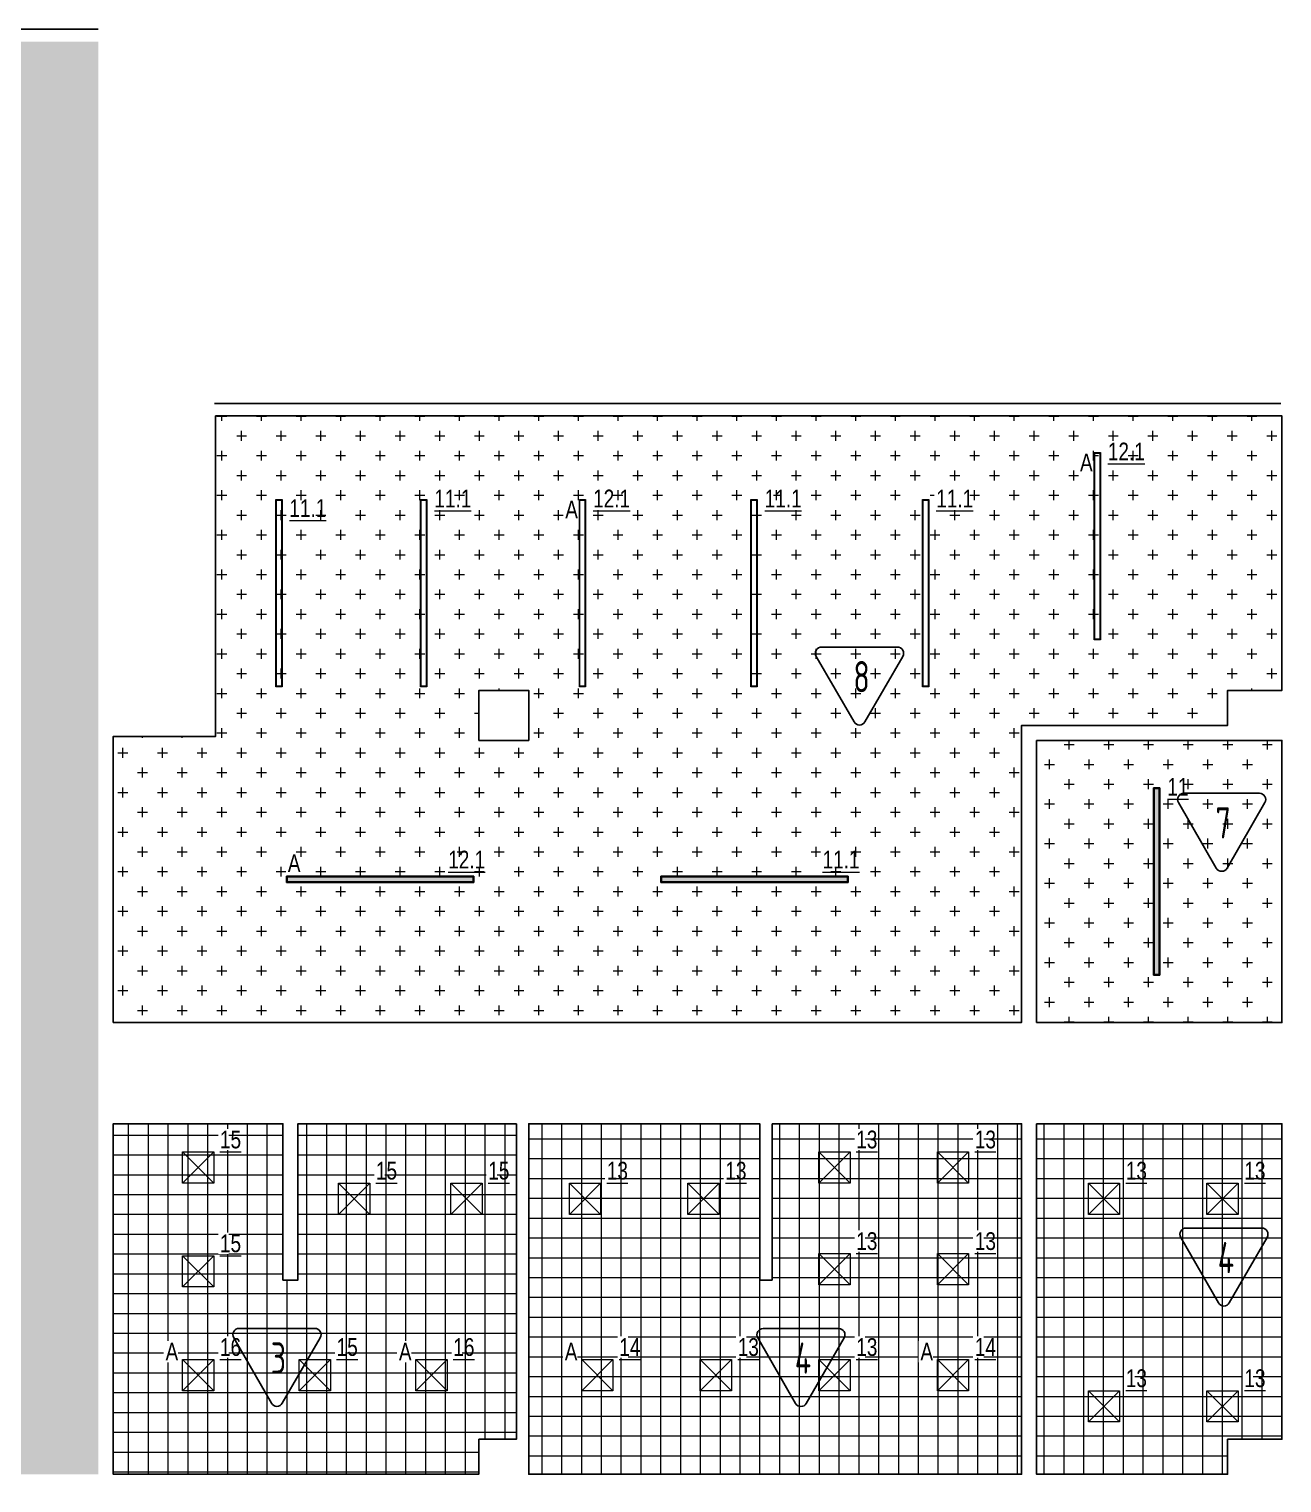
# Model space of a CAD drawing. Header units: millimetres. Extents: x -510890 to 418982, y -118257 to 141350.
# Drawn here: x 71838 to 81877, y 118451 to 130101 of the extents above; entities that cross this region are included whole.
import ezdxf

# ---------------------------------------------------------------- set-up
doc = ezdxf.new("R2010")
doc.units = ezdxf.units.MM
for name, color, linetype, lineweight in [('_ЭОМ_ОБЩ_Освещение_текст тип светильника', 172, 'Continuous', 50), ('_ЭОМ_светильник А', 1, 'Continuous', 35), ('_ЭОМ_светильник Р', 4, 'Continuous', 35), ('АР_Потолки_Штриховка', 252, 'Continuous', 0)]:
    doc.layers.add(name, color=color, linetype=linetype, lineweight=lineweight)
doc.layers.add('X-ref Light', color=250, linetype='Continuous')
for name, color, linetype, lineweight, true_color in [('АР_Потолок_Грильято_белый_50х50', 7, 'Continuous', 5, 0x8e00bd), ('АР_Потолок_Грильято_черный_50х50', 7, 'Continuous', 5, 0xfa3e00), ('АР_Потолок_Покраска', 7, 'Continuous', 5, 0x007399)]:
    doc.layers.add(name, color=color, linetype=linetype, lineweight=lineweight, true_color=true_color)
doc.layers.get('X-ref Light').off()
doc.styles.add('ISOCPEUR', font='isocpeur.ttf', dxfattribs={"height": 800})
doc.styles.add('ГОСТ', font='cad.shx', dxfattribs={"width": 0.8})

# ---------------------------------------------------------------- blocks, each defined once
blk = doc.blocks.new('RVE-PLS5070-1500-P')
at = {"color": 0, "linetype": 'ByBlock', "lineweight": -2, "ltscale": 40}
for points in [[(750, -25), (-750, -25), (-750, 25), (750, 25)], [(745, -20), (-745, -20), (-745, 20), (745, 20)]]:
    blk.add_lwpolyline(points, close=True, dxfattribs=at)
blk = doc.blocks.new('40 НА 40 ГРИЛЬЯТО ДЛЯ 50')
at = {"color": 0, "linetype": 'ByBlock', "lineweight": -2, "ltscale": 100}
for points in [[(125, -125), (-125, -125), (-125, 125), (125, 125), (125, -125)], [(125, 125), (-125, -125)], [(-125, 125), (125, -125)]]:
    blk.add_lwpolyline(points, dxfattribs=at)
blk = doc.blocks.new('A$C3d4fb99f')
at = {"layer": 'АР_Потолки_Штриховка', "color": 18, "lineweight": 18, "ltscale": 100, "true_color": 0x000000}
for points in [[(17968, 38311), (17968, 39811), (17918, 39811), (17918, 38311)], [(17963, 38316), (17963, 39806), (17923, 39806), (17923, 38316)], [(12470, 39102), (10970, 39102), (10970, 39052), (12470, 39052)], [(12465, 39097), (10975, 39097), (10975, 39057), (12465, 39057)], [(15470, 39102), (13970, 39102), (13970, 39052), (15470, 39052)], [(15465, 39097), (13975, 39097), (13975, 39057), (15465, 39057)]]:
    blk.add_lwpolyline(points, close=True, dxfattribs=at)
at = {"layer": '_ЭОМ_светильник А', "color": 18, "lineweight": 18, "ltscale": 100, "true_color": 0x000000, "rotation": 89.99999999999997}
for p in [(17466, 41748), (13341, 41371)]:
    blk.add_blockref('RVE-PLS5070-1500-P', p, dxfattribs=at)
at = {"layer": '_ЭОМ_светильник А', "color": 18, "lineweight": 18, "ltscale": 100, "true_color": 0x000000}
for p in [(10261, 35105), (12131, 35105), (13460, 35105), (16310, 35105)]:
    blk.add_blockref('40 НА 40 ГРИЛЬЯТО ДЛЯ 50', p, dxfattribs=at)
at = {"layer": '_ЭОМ_светильник Р', "color": 18, "lineweight": 18, "ltscale": 100, "true_color": 0x000000}
for p, rotation in [((10909, 41371), 270), ((12069, 41371), 89.99999999999997), ((14716, 41371), 89.99999999999997), ((16091, 41371), 89.99999999999997), ((17943, 39061), 89.99999999999997)]:
    blk.add_blockref('RVE-PLS5070-1500-P', p, dxfattribs=dict(at, rotation=rotation))
for p in [(10261, 36768), (15360, 36768), (16310, 36768), (11511, 36518), (12411, 36518), (13361, 36518), (14311, 36518), (17520, 36518), (18470, 36518), (10261, 35936), (15360, 35954), (16310, 35954), (11196, 35105), (14410, 35105), (15360, 35105), (17520, 34855), (18470, 34855)]:
    blk.add_blockref('40 НА 40 ГРИЛЬЯТО ДЛЯ 50', p, dxfattribs=at)
at = {"layer": '_ЭОМ_ОБЩ_Освещение_текст тип светильника', "color": 18, "lineweight": 18, "ltscale": 40, "true_color": 0x000000, "char_height": 142.2, "width": 55.87, "attachment_point": 1, "style": 'ГОСТ', "bg_fill": 3, "box_fill_scale": 1.1, "bg_fill_color": 256, "bg_fill_transparency": 0}
for s, insert in [('{\\L12.1}', (17551, 42577)), ('{\\L11.1}', (12154, 42200)), ('{\\L12.1}', (13426, 42200)), ('{\\L11.1}', (14801, 42200)), ('{\\L11.1}', (16176, 42200)), ('{\\L11.1}', (10992, 42123, 0)), ('{\\L11}', (18028, 39890)), ('{\\L12.1}', (12265, 39307)), ('{\\L11.1}', (15265, 39307)), ('{\\L15}', (10436, 37064)), ('{\\L13}', (15535, 37064)), ('{\\L13}', (16485, 37064)), ('{\\L15}', (11686, 36814)), ('{\\L15}', (12586, 36814)), ('{\\L13}', (13536, 36814)), ('{\\L13}', (14486, 36814)), ('{\\L13}', (17695, 36814)), ('{\\L13}', (18645, 36814)), ('{\\L15}', (10436, 36232)), ('{\\L13}', (15535, 36250)), ('{\\L13}', (16485, 36250)), ('{\\L16}', (10436, 35401)), ('{\\L15}', (11371, 35401)), ('{\\L16}', (12306, 35401)), ('{\\L14}', (13636, 35401)), ('{\\L13}', (14585, 35401)), ('{\\L13}', (15535, 35401)), ('{\\L14}', (16485, 35401)), ('{\\L13}', (17695, 35151)), ('{\\L13}', (18645, 35151))]:
    blk.add_mtext(s, dxfattribs=dict(at, insert=insert))
at = {"layer": '_ЭОМ_светильник А', "color": 18, "lineweight": 18, "ltscale": 100, "true_color": 0x000000, "char_height": 142, "width": 86.04, "attachment_point": 1, "style": 'ГОСТ', "bg_fill": 3, "box_fill_scale": 1.1, "bg_fill_color": 256, "bg_fill_transparency": 0}
for insert in [(17328, 42489), (13203, 42112), (10000, 35364), (11870, 35364), (13199, 35364), (16049, 35364)]:
    blk.add_mtext('А', dxfattribs=dict(at, insert=insert))
at = {"layer": '_ЭОМ_светильник А', "color": 18, "lineweight": 18, "ltscale": 100, "true_color": 0x000000, "rotation": 180}
blk.add_blockref('RVE-PLS5070-1500-P', (11720, 39077), dxfattribs=at)
at = {"layer": '_ЭОМ_светильник Р', "color": 18, "lineweight": 18, "ltscale": 100, "true_color": 0x000000, "rotation": 180}
blk.add_blockref('RVE-PLS5070-1500-P', (14720, 39077), dxfattribs=at)
at = {"layer": '_ЭОМ_светильник А', "color": 18, "lineweight": 18, "ltscale": 100, "true_color": 0x000000, "insert": (10980, 39278), "char_height": 142, "width": 86.04, "attachment_point": 1, "style": 'ГОСТ', "bg_fill": 3, "box_fill_scale": 1.1, "bg_fill_color": 256, "bg_fill_transparency": 0}
blk.add_mtext('А', dxfattribs=at)

msp = doc.modelspace()

# ---------------------------------------------------------------- hatches: boundary and pattern name
at = {"layer": 'АР_Потолки_Штриховка', "ltscale": 100, "true_color": 0xf8f6b0}
h = msp.add_hatch(color=51, dxfattribs=at)
h.dxf.hatch_style = 1
h.paths.add_polyline_path([(80894.3, 122525.5), (80894.3, 124015.5), (80854.3, 124015.5), (80854.3, 122525.5)])
h = msp.add_hatch(color=51, dxfattribs=at)
h.dxf.hatch_style = 1
h.paths.add_polyline_path([(75396.8, 123306.3), (73906.8, 123306.3), (73906.8, 123266.3), (75396.8, 123266.3)])
h = msp.add_hatch(color=51, dxfattribs=at)
h.dxf.hatch_style = 1
h.paths.add_polyline_path([(78396.8, 123306.3), (76906.8, 123306.3), (76906.8, 123266.3), (78396.8, 123266.3)])
at = {"layer": 'АР_Потолок_Грильято_белый_50х50', "transparency": 33554559}
h = msp.add_hatch(dxfattribs=at)
h.set_pattern_fill('ANSI37', color=256, scale=50, angle=45)
h.set_pattern_definition([(90, (79758.6, 120096.8), (-158.75, 0), []), (180, (79758.6, 120096.8), (0, -158.75), [])])
h.paths.add_polyline_path([(77792.4, 121328.5), (79791.2, 121328.5), (79791.2, 118520.7), (75842.4, 118520.5), (75842.4, 121328.5), (77692.4, 121328.5), (77692.4, 120076.2), (77792.4, 120076.2)])
h = msp.add_hatch(dxfattribs=at)
h.set_pattern_fill('ANSI37', color=256, scale=50, angle=45)
h.set_pattern_definition([(90, (81877.4, 120096.8), (-158.75, 0), []), (180, (81877.4, 120096.8), (0, -158.75), [])])
h.paths.add_polyline_path([(79911.2, 121328.5), (81877.4, 121328.5), (81877.4, 118800.7), (81442.4, 118800.7), (81442.4, 118520.7), (79911.2, 118520.7)])
at = {"layer": 'АР_Потолок_Грильято_черный_50х50', "transparency": 33554559}
h = msp.add_hatch(dxfattribs=at)
h.set_pattern_fill('ANSI37', color=256, scale=50, angle=45)
h.set_pattern_definition([(90, (77715.54, 121555.65), (-158.75, 0), []), (180, (77715.54, 121555.65), (0, -158.75), [])])
h.paths.add_polyline_path([(75742.4, 121328.5), (75742.4, 118800.7), (75442.4, 118800.7), (75442.4, 118520.9), (72512.4, 118520.7), (72512.4, 121328.5), (73872.4, 121328.5), (73872.4, 120076.1), (73992.4, 120076.1), (73992.4, 121328.5)])
at = {"layer": 'АР_Потолок_Покраска'}
h = msp.add_hatch(dxfattribs=at)
h.set_pattern_fill('CROSS', color=256, scale=25)
h.paths.add_polyline_path([(63442.4, 124800.7), (63842.4, 124800.7), (63842.4, 124400.7), (63442.4, 124400.7)], flags=16)
h.paths.add_polyline_path([(69442.4, 124800.7), (69842.4, 124800.7), (69842.4, 124400.7), (69442.4, 124400.7)], flags=16)
edge = h.paths.add_edge_path()
edge.add_line((72392.4, 130000.7), (72393.1, 118520.7))
edge.add_line((72393.1, 118520.7), (69842.4, 118520.7))
edge.add_line((69842.4, 118520.7), (69842.4, 118800.7))
edge.add_line((69842.4, 118800.7), (69442.4, 118800.7))
edge.add_line((69442.4, 118800.7), (69442.4, 118520.7))
edge.add_line((69442.4, 118520.7), (63842.4, 118520.7))
edge.add_line((63842.4, 118520.7), (63842.4, 118800.7))
edge.add_line((63842.4, 118800.7), (63442.4, 118800.7))
edge.add_line((63442.4, 118800.7), (63442.4, 118450.7))
edge.add_line((63442.4, 118450.7), (62142.4, 118450.7))
edge.add_line((62142.4, 118450.7), (62142.4, 119550.6))
edge.add_line((62142.4, 119550.6), (55761.6, 119579))
edge.add_arc((63828.6, 118393.7), 8153.6, 93.13695, 171.64114, ccw=False)
edge.add_line((63382.4, 126535.1), (63382.4, 126660.7))
edge.add_line((63382.4, 126660.7), (63892.4, 126660.7))
edge.add_line((63892.4, 126660.7), (63892.4, 130000.7))
edge.add_line((63892.4, 130000.7), (72392.4, 130000.7))
h = msp.add_hatch(dxfattribs=at)
h.set_pattern_fill('CROSS', color=256, scale=25)
h.paths.add_polyline_path([(75442.4, 124400.7), (75442.4, 124800.7), (75842.4, 124800.7), (75842.4, 124400.7)], flags=16)
h.paths.add_polyline_path([(73332.4, 127000.7), (81877.4, 127000.7), (81877.4, 124800.7), (81442.4, 124800.7), (81442.4, 124520.7), (79791.2, 124520.7), (79791.2, 122140.3), (72512.4, 122140.3), (72512.4, 124432.3), (73332.4, 124432.3)])
h = msp.add_hatch(dxfattribs=at)
h.set_pattern_fill('CROSS', color=256, scale=25)
h.set_pattern_definition([(0, (141093.16, -2950.01), (158.75, 158.75), [79.375, -238.125]), (90, (141132.84, -2989.7), (-158.75, 158.75), [79.375, -238.125])])
h.paths.add_polyline_path([(79911.2, 124401), (81877.4, 124400.7), (81877.4, 122140.1), (79911.1, 122140.3)])

# ---------------------------------------------------------------- linework, layer by layer
for points in [[(63892.4, 130100.7), (72392.4, 130100.7)], [(73322.4, 127100.9), (81867.4, 127100.9)]]:
    msp.add_lwpolyline(points)
for points in [[(73332.4, 127000.7), (81877.4, 127000.7), (81877.4, 124800.7), (81442.4, 124800.7), (81442.4, 124520.7), (79791.2, 124520.7), (79791.2, 122140.3), (72512.4, 122140.3), (72512.4, 124432.3), (73332.4, 124432.3)], [(75442.4, 124400.7), (75442.4, 124800.7), (75842.4, 124800.7), (75842.4, 124400.7)], [(79911.2, 124401), (81877.4, 124400.7), (81877.4, 122140.1), (79911.1, 122140.3)], [(75742.4, 121328.5), (75742.4, 118800.7), (75442.4, 118800.7), (75442.4, 118520.9), (72512.4, 118520.7), (72512.4, 121328.5), (73872.4, 121328.5), (73872.4, 120076.1), (73992.4, 120076.1), (73992.4, 121328.5)], [(77792.4, 121328.5), (79791.2, 121328.5), (79791.2, 118520.7), (75842.4, 118520.5), (75842.4, 121328.5), (77692.4, 121328.5), (77692.4, 120076.2), (77792.4, 120076.2)], [(79911.2, 121328.5), (81877.4, 121328.5), (81877.4, 118800.7), (81442.4, 118800.7), (81442.4, 118520.7), (79911.2, 118520.7)]]:
    msp.add_lwpolyline(points, close=True)
for points in [[(78189.1, 125148.4), (78795.4, 125148.4, -0.5773495), (78838.7, 125073.4), (78535.6, 124548.4, -0.5773541), (78449, 124548.4), (78145.8, 125073.4, -0.5773491), (78189.1, 125148.4, -0.0000017)], [(81091.8, 123977), (81698, 123977, -0.5773495), (81741.3, 123902), (81438.2, 123377, -0.5773541), (81351.6, 123377), (81048.5, 123902, -0.5773491), (81091.8, 123977, -0.0000017)], [(81109.5, 120493.4), (81715.7, 120493.4, -0.5773495), (81759, 120418.4), (81455.9, 119893.4, -0.5773541), (81369.3, 119893.4), (81066.2, 120418.4, -0.5773491), (81109.5, 120493.4, -0.0000017)], [(73520.8, 119689.3), (74127.1, 119689.3, -0.5773495), (74170.4, 119614.3), (73867.2, 119089.3, -0.5773541), (73780.6, 119089.3), (73477.5, 119614.3, -0.5773491), (73520.8, 119689.3, -0.0000017)], [(77719.8, 119687.8), (78326, 119687.8, -0.5773495), (78369.3, 119612.8), (78066.2, 119087.8, -0.5773541), (77979.6, 119087.8), (77676.5, 119612.8, -0.5773491), (77719.8, 119687.8, -0.0000017)]]:
    msp.add_lwpolyline(points, format="xyb")
at = {"layer": 'АР_Потолки_Штриховка', "color": 18, "ltscale": 100, "true_color": 0x000000}
for points in [[(80899.3, 122520.5), (80899.3, 124020.5), (80849.3, 124020.5), (80849.3, 122520.5)], [(80894.3, 122525.5), (80894.3, 124015.5), (80854.3, 124015.5), (80854.3, 122525.5)], [(75401.8, 123311.3), (73901.8, 123311.3), (73901.8, 123261.3), (75401.8, 123261.3)], [(75396.8, 123306.3), (73906.8, 123306.3), (73906.8, 123266.3), (75396.8, 123266.3)], [(78401.8, 123311.3), (76901.8, 123311.3), (76901.8, 123261.3), (78401.8, 123261.3)], [(78396.8, 123306.3), (76906.8, 123306.3), (76906.8, 123266.3), (78396.8, 123266.3)]]:
    msp.add_lwpolyline(points, close=True, dxfattribs=at)

# ---------------------------------------------------------------- texts
at = {"char_height": 250, "width": 294.334, "attachment_point": 1, "style": 'ISOCPEUR'}
for s, insert in [('{\\W0.7;8}', (78442.8, 125036.4)), ('{\\W0.7;7}', (81345.5, 123864.9)), ('{\\W0.7;4}', (81363.1, 120381.3)), ('{\\W0.7;3}', (73774.5, 119577.2)), ('{\\W0.7;4}', (77973.5, 119575.7))]:
    msp.add_mtext(s, dxfattribs=dict(at, insert=insert))

# ---------------------------------------------------------------- next in the draw order: block references
at = {"layer": 'X-ref Light', "color": 18, "lineweight": 30, "true_color": 0x000000}
msp.add_blockref('A$C3d4fb99f', (62931.5, 84209.7), dxfattribs=at)

doc.saveas('drawing.dxf')
